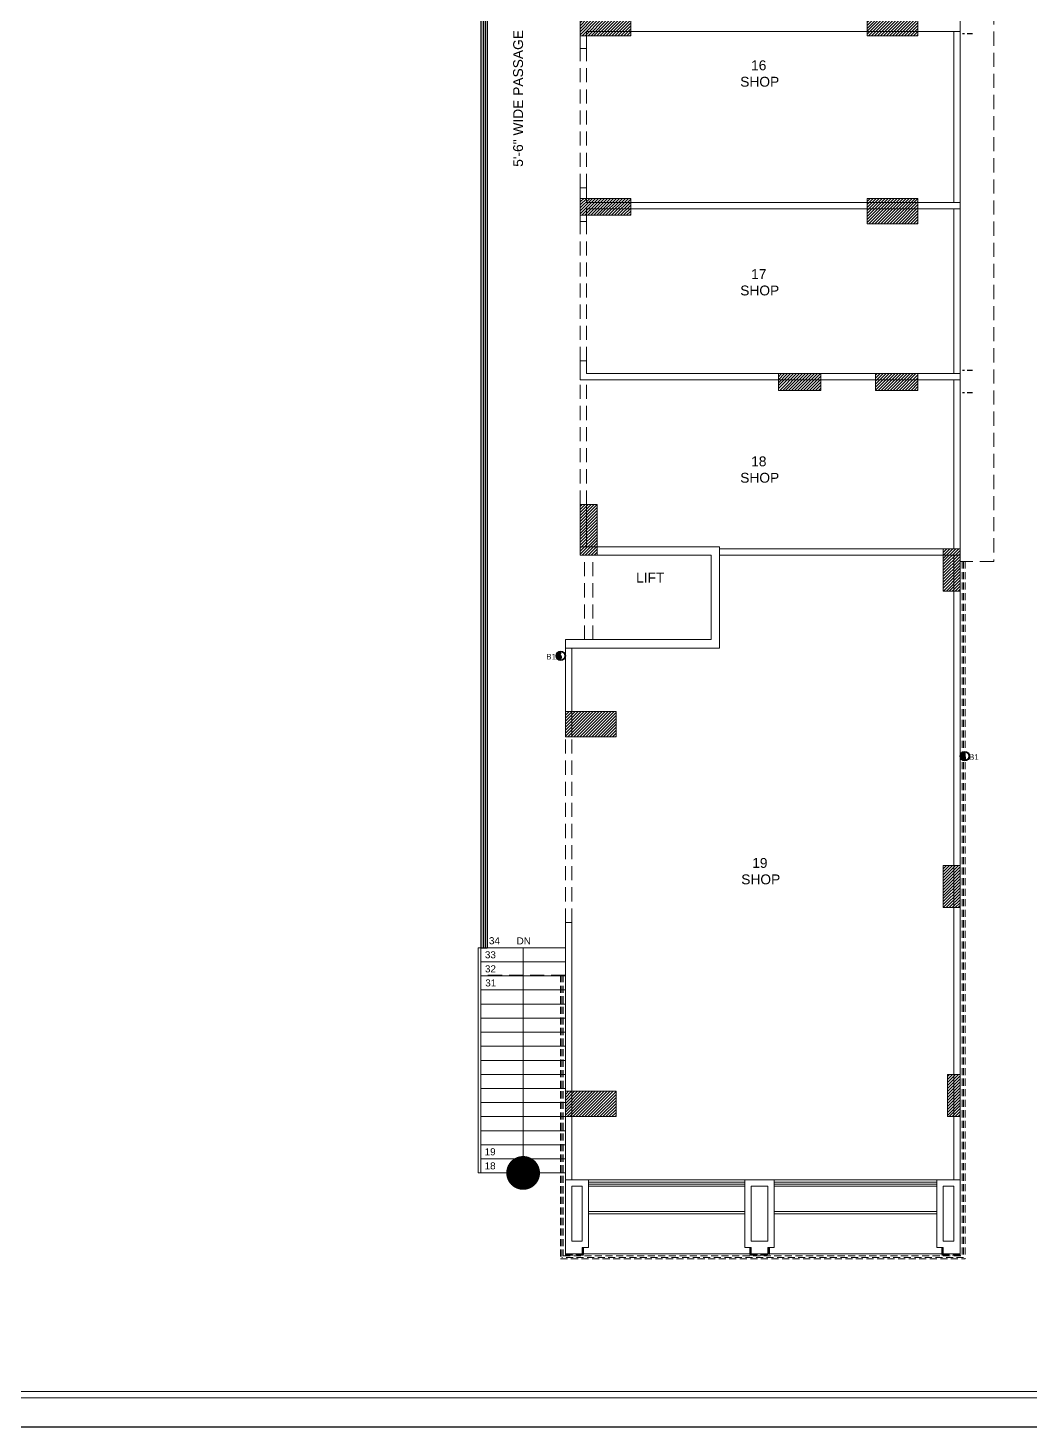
# Model space of a CAD drawing. Header units: inches. Extents: x 1807 to 67852, y 1160 to 20242.
# Drawn here: x 9171 to 9884, y 8038 to 9032 of the extents above; entities that cross this region are included whole.
import ezdxf

# ---------------------------------------------------------------- set-up
doc = ezdxf.new("R2010")
doc.units = ezdxf.units.IN
doc.header["$MEASUREMENT"] = 0
doc.linetypes.add('DASHED', pattern=[0.75, 0.5, -0.25])
doc.linetypes.add('DASHED2', pattern=[0.375, 0.25, -0.125])
doc.layers.get('0').update_dxf_attribs({"lineweight": 20})
for name, color, linetype, lineweight in [('02WINDOW & DOTTED', 8, 'Continuous', 20), ('4 upvc pip', 5, 'Continuous', 30), ('4 upvc pip hatch', 6, 'Continuous', 5), ('4. UPCV', 6, 'Continuous', 30), ('A-HATCH', 252, 'Continuous', 13), ('column_01', 7, 'Continuous', 18), ('dotted line 4', 32, 'DASHED2', 30), ('HATCH', 8, 'Continuous', 0), ('Nstair', 8, 'Continuous', 20), ('PROJ.', 8, 'DASHED', 20), ('RAILING', 8, 'Continuous', 25), ('SHOP TEXT', 7, 'Continuous', 15), ('wall', 7, 'Continuous', 20)]:
    doc.layers.add(name, color=color, linetype=linetype, lineweight=lineweight)
doc.styles.add('Krupalu 1', font='arial.ttf')
doc.styles.add('SCALE_72', font='sylfaen.ttf', dxfattribs={"height": 9})
doc.dimstyles.new('scale_72', dxfattribs={"dimtxt": 9, "dimasz": 4, "dimexe": 3, "dimexo": 3, "dimgap": 0.09, "dimtad": 0, "dimzin": 0, "dimdsep": 46, "dimlunit": 4, "dimtxsty": 'SCALE_72', "dimblk": 'ARCHTICK', "dimcen": 0, "dimdle": 3, "dimclrd": 256, "dimclre": 256, "dimclrt": 7, "dimadec": 0, "dimazin": 0, "dimtfac": 1, "dimtofl": 0, "dimtmove": 1, "dimatfit": 0, "dimldrblk": 'DOT', "dimfxl": 1, "dimtolj": 1, "dimtzin": 0, "dimlwd": -1, "dimlwe": -1, "dimarcsym": 0})
pattern_1 = [(45, (0, -2407.892), (-1.0606601718, 1.0606601718), [])]

# ---------------------------------------------------------------- blocks, each defined once
blk = doc.blocks.new('_ArchTick')
at = {"color": 0, "linetype": 'ByBlock', "const_width": 0.15}
blk.add_lwpolyline([(-0.5, -0.5), (0.5, 0.5)], dxfattribs=at)
blk = doc.blocks.new('rtytrut')
at = {"layer": 'HATCH'}
h = blk.add_hatch(dxfattribs=at)
h.set_pattern_fill('ANSI31', color=256, scale=12, style=0)
h.set_pattern_definition(pattern_1)
h.paths.add_polyline_path([(136021.18, -630534.39), (135985.18, -630534.39), (135985.18, -630552.39), (136021.18, -630552.39)])
h = blk.add_hatch(dxfattribs=at)
h.set_pattern_fill('ANSI31', color=256, scale=12, style=0)
h.set_pattern_definition(pattern_1)
h.paths.add_polyline_path([(135781.18, -630540.39), (135817.18, -630540.39), (135817.18, -630552.39), (135781.18, -630552.39)])
h = blk.add_hatch(dxfattribs=at)
h.set_pattern_fill('ANSI31', color=256, scale=12, style=0)
h.set_pattern_definition(pattern_1)
h.paths.add_polyline_path([(135781.18, -630679.89), (135817.18, -630679.89), (135817.18, -630667.89), (135781.18, -630667.89)])
h = blk.add_hatch(dxfattribs=at)
h.set_pattern_fill('ANSI31', color=256, scale=12, style=0)
h.set_pattern_definition(pattern_1)
h.paths.add_polyline_path([(136021.18, -630685.89), (135985.18, -630685.89), (135985.18, -630667.89), (136021.18, -630667.89)])
h = blk.add_hatch(dxfattribs=at)
h.set_pattern_fill('ANSI31', color=256, scale=12, style=0)
h.set_pattern_definition(pattern_1)
h.paths.add_polyline_path([(135922.18, -630804.39), (135952.18, -630804.39), (135952.18, -630792.39), (135922.18, -630792.39)])
h = blk.add_hatch(dxfattribs=at)
h.set_pattern_fill('ANSI31', color=256, scale=12, style=0)
h.set_pattern_definition(pattern_1)
h.paths.add_polyline_path([(136021.18, -630804.39), (135991.18, -630804.39), (135991.18, -630792.39), (136021.18, -630792.39)])
h = blk.add_hatch(dxfattribs=at)
h.set_pattern_fill('ANSI31', color=256, scale=12, style=0)
h.set_pattern_definition(pattern_1)
h.paths.add_polyline_path([(135793.18, -630921.39), (135793.18, -630885.39), (135781.18, -630885.39), (135781.18, -630921.39)])
h = blk.add_hatch(dxfattribs=at)
h.set_pattern_fill('ANSI31', color=256, scale=12, style=0)
h.set_pattern_definition(pattern_1)
h.paths.add_polyline_path([(136039.18, -630916.89), (136039.18, -630946.89), (136051.18, -630946.89), (136051.18, -630916.89)])
h = blk.add_hatch(dxfattribs=at)
h.set_pattern_fill('ANSI31', color=256, scale=12, style=0)
h.set_pattern_definition(pattern_1)
h.paths.add_polyline_path([(135770.68, -631032.39), (135806.68, -631032.39), (135806.68, -631050.39), (135770.68, -631050.39)])
h = blk.add_hatch(dxfattribs=at)
h.set_pattern_fill('ANSI31', color=256, scale=12, style=0)
h.set_pattern_definition(pattern_1)
h.paths.add_polyline_path([(136039.18, -631141.89), (136039.18, -631171.89), (136051.18, -631171.89), (136051.18, -631141.89)])
h = blk.add_hatch(dxfattribs=at)
h.set_pattern_fill('ANSI31', color=256, scale=12, style=0)
h.set_pattern_definition(pattern_1)
h.paths.add_polyline_path([(136051.18, -631320.39), (136051.18, -631290.39), (136042.18, -631290.39), (136042.18, -631320.39)])
h = blk.add_hatch(dxfattribs=at)
h.set_pattern_fill('ANSI31', color=256, scale=12, style=0)
h.set_pattern_definition(pattern_1)
h.paths.add_polyline_path([(135770.68, -631302.39), (135806.68, -631302.39), (135806.68, -631320.39), (135770.68, -631320.39)])
at = {"layer": 'column_01'}
for points in [[(136021.18, -630534.39), (135985.18, -630534.39), (135985.18, -630552.39), (136021.18, -630552.39)], [(135781.18, -630540.39), (135817.18, -630540.39), (135817.18, -630552.39), (135781.18, -630552.39)], [(135781.18, -630679.89), (135817.18, -630679.89), (135817.18, -630667.89), (135781.18, -630667.89)], [(136021.18, -630685.89), (135985.18, -630685.89), (135985.18, -630667.89), (136021.18, -630667.89)], [(135922.18, -630804.39), (135952.18, -630804.39), (135952.18, -630792.39), (135922.18, -630792.39)], [(136021.18, -630804.39), (135991.18, -630804.39), (135991.18, -630792.39), (136021.18, -630792.39)], [(135793.18, -630921.39), (135793.18, -630885.39), (135781.18, -630885.39), (135781.18, -630921.39)], [(136039.18, -630916.89), (136039.18, -630946.89), (136051.18, -630946.89), (136051.18, -630916.89)], [(135770.68, -631032.39), (135806.68, -631032.39), (135806.68, -631050.39), (135770.68, -631050.39)], [(136039.18, -631141.89), (136039.18, -631171.89), (136051.18, -631171.89), (136051.18, -631141.89)], [(136051.18, -631320.39), (136051.18, -631290.39), (136042.18, -631290.39), (136042.18, -631320.39)], [(135770.68, -631302.39), (135806.68, -631302.39), (135806.68, -631320.39), (135770.68, -631320.39)]]:
    blk.add_lwpolyline(points, close=True, dxfattribs=at)

msp = doc.modelspace()

# ---------------------------------------------------------------- hatches: boundary and pattern name
at = {"layer": '4 upvc pip hatch', "ltscale": 10}
h = msp.add_hatch(dxfattribs=at)
h.set_pattern_fill('ANSI31', color=256, scale=3, angle=180, style=0)
h.set_pattern_definition([(225, (73234.6156, 149311.60004), (0.2651650429, -0.2651650429), [])])
edge = h.paths.add_edge_path()
edge.add_spline(control_points=[(9550.23, 8588.63), (9549.82, 8588.07), (9548.79, 8586.68), (9551.06, 8584.62), (9550.07, 8583.23), (9549.67, 8582.66)], knot_values=[0, 0, 0, 0, 1.259254, 3.09623, 4.348223, 4.348223, 4.348223, 4.348223], degree=3, periodic=0)
edge.add_arc((9550.02, 8585.64), 3, 83.26204, 180)
edge.add_arc((9550.02, 8585.64), 3, 180, 265.93661)
h = msp.add_hatch(dxfattribs=at)
h.set_pattern_fill('ANSI31', color=256, scale=3, angle=180, style=0)
h.set_pattern_definition([(225, (73521.71674, 149240.29438), (0.2651650429, -0.2651650429), [])])
edge = h.paths.add_edge_path()
edge.add_spline(control_points=[(9837.33, 8517.32), (9836.92, 8516.76), (9835.89, 8515.37), (9838.16, 8513.32), (9837.17, 8511.92), (9836.77, 8511.35)], knot_values=[0, 0, 0, 0, 1.259254, 3.09623, 4.348223, 4.348223, 4.348223, 4.348223], degree=3, periodic=0)
edge.add_arc((9837.12, 8514.33), 3, 83.26204, 180)
edge.add_arc((9837.12, 8514.33), 3, 180, 265.93661)

# ---------------------------------------------------------------- linework, layer by layer
at = {"layer": '02WINDOW & DOTTED', "linetype": 'DASHED', "ltscale": 20}
for p, q in [((9563.82, 8918.17), (9563.82, 9017.17)), ((9563.82, 8918.17), (9563.82, 9017.17)), ((9563.82, 8918.17), (9563.82, 9017.17)), ((9563.82, 8918.17), (9563.82, 9017.17)), ((9568.32, 8918.17), (9568.32, 9017.17)), ((9568.32, 8918.17), (9568.32, 9017.17)), ((9568.32, 8918.17), (9568.32, 9017.17)), ((9568.32, 8918.17), (9568.32, 9017.17)), ((9563.82, 8795.17), (9563.82, 8894.17)), ((9563.82, 8795.17), (9563.82, 8894.17)), ((9563.82, 8795.17), (9563.82, 8894.17)), ((9563.82, 8795.17), (9563.82, 8894.17)), ((9568.32, 8795.17), (9568.32, 8894.17)), ((9568.32, 8795.17), (9568.32, 8894.17)), ((9568.32, 8795.17), (9568.32, 8894.17)), ((9568.32, 8795.17), (9568.32, 8894.17)), ((9563.82, 8693.17), (9563.82, 8781.67)), ((9563.82, 8693.17), (9563.82, 8781.67)), ((9563.82, 8693.17), (9563.82, 8781.67)), ((9563.82, 8693.17), (9563.82, 8781.67)), ((9568.32, 8693.17), (9568.32, 8781.67)), ((9568.32, 8693.17), (9568.32, 8781.67)), ((9568.32, 8693.17), (9568.32, 8781.67)), ((9568.32, 8693.17), (9568.32, 8781.67)), ((9566.82, 8597.17), (9566.82, 8657.17)), ((9566.82, 8597.17), (9566.82, 8657.17)), ((9566.82, 8597.17), (9566.82, 8657.17)), ((9566.82, 8597.17), (9566.82, 8657.17)), ((9572.82, 8597.17), (9572.82, 8657.17)), ((9572.82, 8597.17), (9572.82, 8657.17)), ((9572.82, 8597.17), (9572.82, 8657.17)), ((9572.82, 8597.17), (9572.82, 8657.17)), ((9553.32, 8396.17), (9553.32, 8528.17)), ((9553.32, 8396.17), (9553.32, 8528.17)), ((9553.32, 8396.17), (9553.32, 8528.17)), ((9553.32, 8396.17), (9553.32, 8528.17)), ((9557.82, 8396.17), (9557.82, 8528.17)), ((9557.82, 8396.17), (9557.82, 8528.17)), ((9557.82, 8396.17), (9557.82, 8528.17)), ((9557.82, 8396.17), (9557.82, 8528.17))]:
    msp.add_line(p, q, dxfattribs=at)
at = {"layer": '02WINDOW & DOTTED', "linetype": 'DASHED', "ltscale": 10}
for p, q in [((9833.82, 8652.67), (9837.32, 8652.67)), ((9833.82, 8652.67), (9837.32, 8652.67)), ((9833.82, 8652.67), (9837.32, 8652.67)), ((9833.82, 8652.67), (9837.32, 8652.67)), ((9835.32, 8652.67), (9835.32, 8159.17)), ((9835.32, 8652.67), (9835.32, 8159.17)), ((9835.32, 8652.67), (9835.32, 8159.17)), ((9835.32, 8652.67), (9835.32, 8159.17)), ((9836.32, 8652.67), (9836.32, 8158.17)), ((9836.32, 8652.67), (9836.32, 8158.17)), ((9836.32, 8652.67), (9836.32, 8158.17)), ((9836.32, 8652.67), (9836.32, 8158.17)), ((9837.32, 8652.67), (9837.32, 8157.17)), ((9837.32, 8652.67), (9837.32, 8157.17)), ((9837.32, 8652.67), (9837.32, 8157.17)), ((9837.32, 8652.67), (9837.32, 8157.17)), ((9549.82, 8358.67), (9549.82, 8157.17)), ((9549.82, 8358.67), (9553.32, 8358.67)), ((9549.82, 8358.67), (9553.32, 8358.67)), ((9549.82, 8358.67), (9549.82, 8157.17)), ((9549.82, 8358.67), (9549.82, 8157.17)), ((9549.82, 8358.67), (9553.32, 8358.67)), ((9549.82, 8358.67), (9549.82, 8157.17)), ((9549.82, 8358.67), (9553.32, 8358.67)), ((9550.82, 8358.67), (9550.82, 8158.17)), ((9550.82, 8358.67), (9550.82, 8158.17)), ((9550.82, 8358.67), (9550.82, 8158.17)), ((9550.82, 8358.67), (9550.82, 8158.17)), ((9551.82, 8358.67), (9551.82, 8159.17)), ((9551.82, 8358.67), (9551.82, 8159.17)), ((9551.82, 8358.67), (9551.82, 8159.17)), ((9551.82, 8358.67), (9551.82, 8159.17)), ((9565.82, 8165.17), (9565.82, 8160.17)), ((9565.82, 8165.17), (9565.82, 8160.17)), ((9565.82, 8165.17), (9565.82, 8160.17)), ((9565.82, 8165.17), (9565.82, 8160.17)), ((9566.32, 8165.17), (9566.32, 8159.67)), ((9566.32, 8165.17), (9566.32, 8159.67)), ((9566.32, 8165.17), (9566.32, 8159.67)), ((9566.32, 8165.17), (9566.32, 8159.67)), ((9684.32, 8165.17), (9684.32, 8159.67)), ((9684.32, 8165.17), (9684.32, 8159.67)), ((9684.32, 8165.17), (9684.32, 8159.67)), ((9684.32, 8165.17), (9684.32, 8159.67)), ((9684.82, 8165.17), (9684.82, 8160.17)), ((9684.82, 8165.17), (9684.82, 8160.17)), ((9684.82, 8165.17), (9684.82, 8160.17)), ((9684.82, 8165.17), (9684.82, 8160.17)), ((9697.82, 8165.17), (9697.82, 8160.17)), ((9697.82, 8165.17), (9697.82, 8160.17)), ((9697.82, 8165.17), (9697.82, 8160.17)), ((9697.82, 8165.17), (9697.82, 8160.17)), ((9698.32, 8165.17), (9698.32, 8159.67)), ((9698.32, 8165.17), (9698.32, 8159.67)), ((9698.32, 8165.17), (9698.32, 8159.67)), ((9698.32, 8165.17), (9698.32, 8159.67)), ((9820.82, 8165.17), (9820.82, 8159.67)), ((9820.82, 8165.17), (9820.82, 8159.67)), ((9820.82, 8165.17), (9820.82, 8159.67)), ((9820.82, 8165.17), (9820.82, 8159.67)), ((9821.32, 8165.17), (9821.32, 8160.17)), ((9821.32, 8165.17), (9821.32, 8160.17)), ((9821.32, 8165.17), (9821.32, 8160.17)), ((9821.32, 8165.17), (9821.32, 8160.17)), ((9549.82, 8157.17), (9837.32, 8157.17)), ((9549.82, 8157.17), (9837.32, 8157.17)), ((9549.82, 8157.17), (9837.32, 8157.17)), ((9549.82, 8157.17), (9837.32, 8157.17)), ((9836.32, 8158.17), (9550.82, 8158.17)), ((9836.32, 8158.17), (9550.82, 8158.17)), ((9836.32, 8158.17), (9550.82, 8158.17)), ((9836.32, 8158.17), (9550.82, 8158.17)), ((9551.82, 8159.17), (9835.32, 8159.17)), ((9551.82, 8159.17), (9835.32, 8159.17)), ((9551.82, 8159.17), (9835.32, 8159.17)), ((9551.82, 8159.17), (9835.32, 8159.17)), ((9553.32, 8160.67), (9553.32, 8159.67)), ((9553.32, 8160.67), (9553.32, 8159.67)), ((9553.32, 8160.67), (9553.32, 8159.67)), ((9553.32, 8160.67), (9553.32, 8159.67)), ((9565.82, 8160.17), (9553.32, 8160.17)), ((9565.82, 8160.17), (9553.32, 8160.17)), ((9565.82, 8160.17), (9553.32, 8160.17)), ((9565.82, 8160.17), (9553.32, 8160.17)), ((9566.32, 8159.67), (9553.32, 8159.67)), ((9566.32, 8159.67), (9553.32, 8159.67)), ((9566.32, 8159.67), (9553.32, 8159.67)), ((9566.32, 8159.67), (9553.32, 8159.67)), ((9684.32, 8159.67), (9698.32, 8159.67)), ((9684.32, 8159.67), (9698.32, 8159.67)), ((9684.32, 8159.67), (9698.32, 8159.67)), ((9684.32, 8159.67), (9698.32, 8159.67)), ((9684.82, 8160.17), (9697.82, 8160.17)), ((9684.82, 8160.17), (9697.82, 8160.17)), ((9684.82, 8160.17), (9697.82, 8160.17)), ((9684.82, 8160.17), (9697.82, 8160.17)), ((9820.82, 8159.67), (9833.82, 8159.67)), ((9820.82, 8159.67), (9833.82, 8159.67)), ((9820.82, 8159.67), (9833.82, 8159.67)), ((9820.82, 8159.67), (9833.82, 8159.67)), ((9821.32, 8160.17), (9833.82, 8160.17)), ((9821.32, 8160.17), (9833.82, 8160.17)), ((9821.32, 8160.17), (9833.82, 8160.17)), ((9821.32, 8160.17), (9833.82, 8160.17)), ((9833.82, 8160.67), (9833.82, 8159.67)), ((9833.82, 8160.67), (9833.82, 8159.67)), ((9833.82, 8160.67), (9833.82, 8159.67)), ((9833.82, 8160.67), (9833.82, 8159.67))]:
    msp.add_line(p, q, dxfattribs=at)
at = {"layer": '02WINDOW & DOTTED', "ltscale": 20}
for p, q in [((9569.82, 8213.17), (9680.82, 8213.17)), ((9569.82, 8213.17), (9680.82, 8213.17)), ((9569.82, 8213.17), (9680.82, 8213.17)), ((9569.82, 8213.17), (9680.82, 8213.17)), ((9701.82, 8213.17), (9817.32, 8213.17)), ((9701.82, 8213.17), (9817.32, 8213.17)), ((9701.82, 8213.17), (9817.32, 8213.17)), ((9701.82, 8213.17), (9817.32, 8213.17)), ((9569.82, 8211.67), (9680.82, 8211.67)), ((9569.82, 8211.67), (9680.82, 8211.67)), ((9569.82, 8211.67), (9680.82, 8211.67)), ((9569.82, 8211.67), (9680.82, 8211.67)), ((9569.82, 8210.17), (9680.82, 8210.17)), ((9569.82, 8210.17), (9680.82, 8210.17)), ((9569.82, 8210.17), (9680.82, 8210.17)), ((9569.82, 8210.17), (9680.82, 8210.17)), ((9569.82, 8208.67), (9680.82, 8208.67)), ((9569.82, 8208.67), (9680.82, 8208.67)), ((9569.82, 8208.67), (9680.82, 8208.67)), ((9569.82, 8208.67), (9680.82, 8208.67)), ((9701.82, 8211.67), (9817.32, 8211.67)), ((9701.82, 8211.67), (9817.32, 8211.67)), ((9701.82, 8211.67), (9817.32, 8211.67)), ((9701.82, 8211.67), (9817.32, 8211.67)), ((9701.82, 8210.17), (9817.32, 8210.17)), ((9701.82, 8210.17), (9817.32, 8210.17)), ((9701.82, 8210.17), (9817.32, 8210.17)), ((9701.82, 8210.17), (9817.32, 8210.17)), ((9701.82, 8208.67), (9817.32, 8208.67)), ((9701.82, 8208.67), (9817.32, 8208.67)), ((9701.82, 8208.67), (9817.32, 8208.67)), ((9701.82, 8208.67), (9817.32, 8208.67)), ((9569.82, 8190.67), (9680.82, 8190.67)), ((9569.82, 8190.67), (9680.82, 8190.67)), ((9569.82, 8190.67), (9680.82, 8190.67)), ((9569.82, 8190.67), (9680.82, 8190.67)), ((9569.82, 8189.17), (9680.82, 8189.17)), ((9569.82, 8189.17), (9680.82, 8189.17)), ((9569.82, 8189.17), (9680.82, 8189.17)), ((9569.82, 8189.17), (9680.82, 8189.17)), ((9701.82, 8190.67), (9817.32, 8190.67)), ((9701.82, 8190.67), (9817.32, 8190.67)), ((9701.82, 8190.67), (9817.32, 8190.67)), ((9701.82, 8190.67), (9817.32, 8190.67)), ((9701.82, 8189.17), (9817.32, 8189.17)), ((9701.82, 8189.17), (9817.32, 8189.17)), ((9701.82, 8189.17), (9817.32, 8189.17)), ((9701.82, 8189.17), (9817.32, 8189.17))]:
    msp.add_line(p, q, dxfattribs=at)
at = {"layer": '4 upvc pip'}
msp.add_lwpolyline([(8459.41, 9922.33), (11124.93, 9922.33), (11124.93, 8037.61), (8459.41, 8037.61)], close=True, dxfattribs=at)
at = {"layer": '4. UPCV', "ltscale": 10}
for centre, radius in [((9550.02, 8585.64), 3.3), ((9550.02, 8585.64), 3), ((9837.12, 8514.33), 3.3), ((9837.12, 8514.33), 3)]:
    msp.add_circle(centre, radius, dxfattribs=at)
for points in [[(9550.23, 8588.63), (9549.82, 8588.07), (9548.79, 8586.68), (9551.06, 8584.62), (9550.07, 8583.23), (9549.67, 8582.66)], [(9837.33, 8517.32), (9836.92, 8516.76), (9835.89, 8515.37), (9838.16, 8513.32), (9837.17, 8511.92), (9836.77, 8511.35)]]:
    msp.add_open_spline(points, degree=3, knots=[0, 0, 0, 0, 1.888881, 4.644345, 6.522333, 6.522333, 6.522333, 6.522333], dxfattribs=at)
at = {"layer": 'A-HATCH'}
for points in [[(11052.61, 9901.68), (8527.25, 9901.68, 0.414214), (8480.05, 9854.49), (8480.05, 8109.94, 0.414214), (8531.73, 8058.26), (11049.24, 8058.26, 0.414214), (11104.29, 8113.3), (11104.29, 9850, 0.414214)], [(11052.61, 9897.1), (8527.25, 9897.1, 0.414214), (8484.64, 9854.49), (8484.64, 8109.94, 0.414214), (8531.73, 8062.84), (11049.24, 8062.84, 0.414214), (11099.7, 8113.3), (11099.7, 9850, 0.414214)]]:
    msp.add_lwpolyline(points, format="xyb", close=True, dxfattribs=at)
at = {"layer": 'dotted line 4', "ltscale": 15}
for p, q in [((9842.68, 9027.52), (9835.47, 9027.52)), ((9842.68, 8788.48), (9835.47, 8788.48)), ((9842.68, 8772.52), (9835.47, 8772.52))]:
    msp.add_line(p, q, dxfattribs=at)
at = {"layer": 'Nstair', "linetype": 'ByBlock', "ltscale": 10}
for p, q in [((9553.32, 8378.17), (9493.32, 8378.17)), ((9553.32, 8378.17), (9493.32, 8378.17)), ((9553.32, 8378.17), (9493.32, 8378.17)), ((9553.32, 8378.17), (9493.32, 8378.17)), ((9553.32, 8368.17), (9493.32, 8368.17)), ((9553.32, 8368.17), (9493.32, 8368.17)), ((9553.32, 8368.17), (9493.32, 8368.17)), ((9553.32, 8368.17), (9493.32, 8368.17)), ((9553.32, 8358.17), (9493.32, 8358.17)), ((9553.32, 8358.17), (9493.32, 8358.17)), ((9553.32, 8358.17), (9493.32, 8358.17)), ((9553.32, 8358.17), (9493.32, 8358.17)), ((9553.32, 8348.17), (9493.32, 8348.17)), ((9553.32, 8348.17), (9493.32, 8348.17)), ((9553.32, 8348.17), (9493.32, 8348.17)), ((9553.32, 8348.17), (9493.32, 8348.17)), ((9553.32, 8338.17), (9493.32, 8338.17)), ((9553.32, 8338.17), (9493.32, 8338.17)), ((9553.32, 8338.17), (9493.32, 8338.17)), ((9553.32, 8338.17), (9493.32, 8338.17)), ((9553.32, 8328.17), (9493.32, 8328.17)), ((9553.32, 8328.17), (9493.32, 8328.17)), ((9553.32, 8328.17), (9493.32, 8328.17)), ((9553.32, 8328.17), (9493.32, 8328.17)), ((9553.32, 8318.17), (9493.32, 8318.17)), ((9553.32, 8318.17), (9493.32, 8318.17)), ((9553.32, 8318.17), (9493.32, 8318.17)), ((9553.32, 8318.17), (9493.32, 8318.17)), ((9553.32, 8308.17), (9493.32, 8308.17)), ((9553.32, 8308.17), (9493.32, 8308.17)), ((9553.32, 8308.17), (9493.32, 8308.17)), ((9553.32, 8308.17), (9493.32, 8308.17)), ((9553.32, 8298.17), (9493.32, 8298.17)), ((9553.32, 8298.17), (9493.32, 8298.17)), ((9553.32, 8298.17), (9493.32, 8298.17)), ((9553.32, 8298.17), (9493.32, 8298.17)), ((9553.32, 8288.17), (9493.32, 8288.17)), ((9553.32, 8288.17), (9493.32, 8288.17)), ((9553.32, 8288.17), (9493.32, 8288.17)), ((9553.32, 8288.17), (9493.32, 8288.17)), ((9553.32, 8278.17), (9493.32, 8278.17)), ((9553.32, 8278.17), (9493.32, 8278.17)), ((9553.32, 8278.17), (9493.32, 8278.17)), ((9553.32, 8278.17), (9493.32, 8278.17)), ((9553.32, 8268.17), (9493.32, 8268.17)), ((9553.32, 8268.17), (9493.32, 8268.17)), ((9553.32, 8268.17), (9493.32, 8268.17)), ((9553.32, 8268.17), (9493.32, 8268.17)), ((9553.32, 8258.17), (9493.32, 8258.17)), ((9553.32, 8258.17), (9493.32, 8258.17)), ((9553.32, 8258.17), (9493.32, 8258.17)), ((9553.32, 8258.17), (9493.32, 8258.17)), ((9553.32, 8248.17), (9493.32, 8248.17)), ((9553.32, 8248.17), (9493.32, 8248.17)), ((9553.32, 8248.17), (9493.32, 8248.17)), ((9553.32, 8248.17), (9493.32, 8248.17)), ((9553.32, 8238.17), (9493.32, 8238.17)), ((9553.32, 8238.17), (9493.32, 8238.17)), ((9553.32, 8238.17), (9493.32, 8238.17)), ((9553.32, 8238.17), (9493.32, 8238.17)), ((9553.32, 8228.17), (9493.32, 8228.17)), ((9553.32, 8228.17), (9493.32, 8228.17)), ((9553.32, 8228.17), (9493.32, 8228.17)), ((9553.32, 8228.17), (9493.32, 8228.17)), ((9553.32, 8218.17), (9493.32, 8218.17)), ((9553.32, 8218.17), (9493.32, 8218.17)), ((9553.32, 8218.17), (9493.32, 8218.17)), ((9553.32, 8218.17), (9493.32, 8218.17))]:
    msp.add_line(p, q, dxfattribs=at)
at = {"layer": 'PROJ.', "ltscale": 20}
msp.add_lwpolyline([(9857.82, 9404.17), (9857.82, 8652.67), (9833.82, 8652.67), (9833.82, 8160.67), (9553.32, 8160.67), (9553.32, 8358.67), (9493.32, 8358.67), (9493.32, 9368.17, 0.414214)], format="xyb", dxfattribs=at)
msp.add_lwpolyline([(9857.82, 9404.17), (9857.82, 8652.67), (9833.82, 8652.67), (9833.82, 8160.67), (9553.32, 8160.67), (9553.32, 8358.67), (9493.32, 8358.67), (9493.32, 9368.17, 0.414214)], format="xyb", dxfattribs=at)
msp.add_lwpolyline([(9857.82, 9404.17), (9857.82, 8652.67), (9833.82, 8652.67), (9833.82, 8160.67), (9553.32, 8160.67), (9553.32, 8358.67), (9493.32, 8358.67), (9493.32, 9368.17, 0.414214)], format="xyb", dxfattribs=at)
msp.add_lwpolyline([(9857.82, 9404.17), (9857.82, 8652.67), (9833.82, 8652.67), (9833.82, 8160.67), (9553.32, 8160.67), (9553.32, 8358.67), (9493.32, 8358.67), (9493.32, 9368.17, 0.414214)], format="xyb", dxfattribs=at)
at = {"layer": 'RAILING'}
for p, q in [((9493.32, 9368.17), (9493.32, 8378.17)), ((9493.32, 9368.17), (9493.32, 8378.17)), ((9493.32, 9368.17), (9493.32, 8378.17)), ((9493.32, 9368.17), (9493.32, 8378.17)), ((9494.82, 9368.17), (9494.82, 8378.17)), ((9494.82, 9368.17), (9494.82, 8378.17)), ((9494.82, 9368.17), (9494.82, 8378.17)), ((9494.82, 9368.17), (9494.82, 8378.17)), ((9496.32, 9372.67), (9496.32, 8378.17)), ((9496.32, 9372.67), (9496.32, 8378.17)), ((9496.32, 9372.67), (9496.32, 8378.17)), ((9496.32, 9372.67), (9496.32, 8378.17)), ((9497.82, 9372.67), (9497.82, 8378.17)), ((9497.82, 9372.67), (9497.82, 8378.17)), ((9497.82, 9372.67), (9497.82, 8378.17)), ((9497.82, 9372.67), (9497.82, 8378.17)), ((9493.32, 8378.17), (9497.82, 8378.17)), ((9493.32, 8378.17), (9497.82, 8378.17)), ((9493.32, 8378.17), (9497.82, 8378.17)), ((9493.32, 8378.17), (9497.82, 8378.17))]:
    msp.add_line(p, q, dxfattribs=at)
at = {"layer": 'wall'}
for p, q in [((9833.82, 9404.17), (9833.82, 8160.67)), ((9833.82, 9404.17), (9833.82, 8160.67)), ((9833.82, 9404.17), (9833.82, 8160.67)), ((9563.82, 9042.67), (9563.82, 9017.17)), ((9563.82, 9042.67), (9563.82, 9017.17)), ((9563.82, 9042.67), (9563.82, 9017.17)), ((9563.82, 9042.67), (9563.82, 9017.17)), ((9568.32, 9029.17), (9833.82, 9029.17)), ((9568.32, 9029.17), (9568.32, 9017.17)), ((9568.32, 9029.17), (9833.82, 9029.17)), ((9568.32, 9029.17), (9568.32, 9017.17)), ((9568.32, 9029.17), (9833.82, 9029.17)), ((9568.32, 9029.17), (9833.82, 9029.17)), ((9568.32, 9029.17), (9568.32, 9017.17)), ((9568.32, 9029.17), (9568.32, 9017.17)), ((9829.32, 9029.17), (9829.32, 8907.67)), ((9829.32, 9029.17), (9829.32, 8907.67)), ((9829.32, 9029.17), (9829.32, 8907.67)), ((9829.32, 9029.17), (9829.32, 8907.67)), ((9563.82, 9017.17), (9568.32, 9017.17)), ((9563.82, 9017.17), (9568.32, 9017.17)), ((9563.82, 9017.17), (9568.32, 9017.17)), ((9563.82, 9017.17), (9568.32, 9017.17)), ((9563.82, 8918.17), (9568.32, 8918.17)), ((9563.82, 8918.17), (9563.82, 8894.17)), ((9563.82, 8918.17), (9568.32, 8918.17)), ((9563.82, 8918.17), (9563.82, 8894.17)), ((9563.82, 8918.17), (9568.32, 8918.17)), ((9563.82, 8918.17), (9563.82, 8894.17)), ((9563.82, 8918.17), (9568.32, 8918.17)), ((9563.82, 8918.17), (9563.82, 8894.17)), ((9568.32, 8918.17), (9568.32, 8907.67)), ((9568.32, 8918.17), (9568.32, 8907.67)), ((9568.32, 8918.17), (9568.32, 8907.67)), ((9568.32, 8918.17), (9568.32, 8907.67)), ((9568.32, 8907.67), (9833.82, 8907.67)), ((9568.32, 8907.67), (9833.82, 8907.67)), ((9568.32, 8907.67), (9833.82, 8907.67)), ((9568.32, 8907.67), (9833.82, 8907.67)), ((9568.32, 8903.17), (9833.82, 8903.17)), ((9568.32, 8903.17), (9568.32, 8894.17)), ((9568.32, 8903.17), (9833.82, 8903.17)), ((9568.32, 8903.17), (9568.32, 8894.17)), ((9568.32, 8903.17), (9833.82, 8903.17)), ((9568.32, 8903.17), (9833.82, 8903.17)), ((9568.32, 8903.17), (9568.32, 8894.17)), ((9568.32, 8903.17), (9568.32, 8894.17)), ((9829.32, 8903.17), (9829.32, 8786.17)), ((9829.32, 8903.17), (9829.32, 8786.17)), ((9829.32, 8903.17), (9829.32, 8786.17)), ((9829.32, 8903.17), (9829.32, 8786.17)), ((9563.82, 8894.17), (9568.32, 8894.17)), ((9563.82, 8894.17), (9568.32, 8894.17)), ((9563.82, 8894.17), (9568.32, 8894.17)), ((9563.82, 8894.17), (9568.32, 8894.17)), ((9563.82, 8795.17), (9568.32, 8795.17)), ((9563.82, 8795.17), (9563.82, 8781.67)), ((9563.82, 8795.17), (9568.32, 8795.17)), ((9563.82, 8795.17), (9563.82, 8781.67)), ((9563.82, 8795.17), (9568.32, 8795.17)), ((9563.82, 8795.17), (9563.82, 8781.67)), ((9563.82, 8795.17), (9568.32, 8795.17)), ((9563.82, 8795.17), (9563.82, 8781.67)), ((9568.32, 8795.17), (9568.32, 8786.17)), ((9568.32, 8795.17), (9568.32, 8786.17)), ((9568.32, 8795.17), (9568.32, 8786.17)), ((9568.32, 8795.17), (9568.32, 8786.17)), ((9563.82, 8781.67), (9833.82, 8781.67)), ((9563.82, 8781.67), (9833.82, 8781.67)), ((9563.82, 8781.67), (9833.82, 8781.67)), ((9563.82, 8781.67), (9833.82, 8781.67)), ((9568.32, 8786.17), (9833.82, 8786.17)), ((9568.32, 8786.17), (9833.82, 8786.17)), ((9568.32, 8786.17), (9833.82, 8786.17)), ((9568.32, 8786.17), (9833.82, 8786.17)), ((9829.32, 8781.67), (9829.32, 8661.67)), ((9829.32, 8781.67), (9829.32, 8661.67)), ((9829.32, 8781.67), (9829.32, 8661.67)), ((9829.32, 8781.67), (9829.32, 8661.67)), ((9563.82, 8693.17), (9563.82, 8657.17)), ((9563.82, 8693.17), (9568.32, 8693.17)), ((9563.82, 8693.17), (9563.82, 8657.17)), ((9563.82, 8693.17), (9568.32, 8693.17)), ((9563.82, 8693.17), (9563.82, 8657.17)), ((9563.82, 8693.17), (9568.32, 8693.17)), ((9563.82, 8693.17), (9563.82, 8657.17)), ((9563.82, 8693.17), (9568.32, 8693.17)), ((9568.32, 8693.17), (9568.32, 8663.17)), ((9568.32, 8693.17), (9568.32, 8663.17)), ((9568.32, 8693.17), (9568.32, 8663.17)), ((9568.32, 8693.17), (9568.32, 8663.17)), ((9563.82, 8663.17), (9662.82, 8663.17)), ((9563.82, 8663.17), (9662.82, 8663.17)), ((9563.82, 8663.17), (9662.82, 8663.17)), ((9563.82, 8663.17), (9662.82, 8663.17)), ((9563.82, 8661.67), (9563.82, 8661.67)), ((9563.82, 8661.67), (9563.82, 8661.67)), ((9563.82, 8661.67), (9563.82, 8661.67)), ((9563.82, 8661.67), (9563.82, 8661.67)), ((9662.82, 8663.17), (9662.82, 8591.17)), ((9662.82, 8663.17), (9662.82, 8591.17)), ((9662.82, 8663.17), (9662.82, 8591.17)), ((9662.82, 8663.17), (9662.82, 8591.17)), ((9662.82, 8661.67), (9833.82, 8661.67)), ((9662.82, 8661.67), (9833.82, 8661.67)), ((9662.82, 8661.67), (9833.82, 8661.67)), ((9662.82, 8661.67), (9833.82, 8661.67)), ((9563.82, 8657.17), (9656.82, 8657.17)), ((9563.82, 8657.17), (9656.82, 8657.17)), ((9563.82, 8657.17), (9656.82, 8657.17)), ((9563.82, 8657.17), (9656.82, 8657.17)), ((9656.82, 8657.17), (9656.82, 8597.17)), ((9656.82, 8657.17), (9656.82, 8597.17)), ((9656.82, 8657.17), (9656.82, 8597.17)), ((9656.82, 8657.17), (9656.82, 8597.17)), ((9662.82, 8657.17), (9833.82, 8657.17)), ((9662.82, 8657.17), (9833.82, 8657.17)), ((9662.82, 8657.17), (9833.82, 8657.17)), ((9662.82, 8657.17), (9833.82, 8657.17)), ((9829.32, 8657.18), (9829.32, 8213.17)), ((9829.32, 8657.18), (9829.32, 8213.17)), ((9829.32, 8657.18), (9829.32, 8213.17)), ((9829.32, 8657.18), (9829.32, 8213.17)), ((9553.32, 8597.17), (9553.32, 8528.17)), ((9553.32, 8597.17), (9656.82, 8597.17)), ((9553.32, 8597.17), (9656.82, 8597.17)), ((9553.32, 8597.17), (9553.32, 8528.17)), ((9553.32, 8597.17), (9656.82, 8597.17)), ((9553.32, 8597.17), (9553.32, 8528.17)), ((9553.32, 8597.17), (9656.82, 8597.17)), ((9553.32, 8597.17), (9553.32, 8528.17)), ((9553.32, 8591.17), (9662.82, 8591.17)), ((9553.32, 8591.17), (9662.82, 8591.17)), ((9553.32, 8591.17), (9662.82, 8591.17)), ((9553.32, 8591.17), (9662.82, 8591.17)), ((9557.82, 8591.17), (9557.82, 8528.17)), ((9557.82, 8591.17), (9557.82, 8528.17)), ((9557.82, 8591.17), (9557.82, 8528.17)), ((9557.82, 8591.17), (9557.82, 8528.17)), ((9553.32, 8528.17), (9557.82, 8528.17)), ((9553.32, 8528.17), (9557.82, 8528.17)), ((9553.32, 8528.17), (9557.82, 8528.17)), ((9553.32, 8528.17), (9557.82, 8528.17)), ((9553.32, 8396.17), (9553.32, 8160.67)), ((9553.32, 8396.17), (9557.85, 8396.17)), ((9553.32, 8396.17), (9557.85, 8396.17)), ((9553.32, 8396.17), (9553.32, 8160.67)), ((9553.32, 8396.17), (9553.32, 8160.67)), ((9553.32, 8396.17), (9557.85, 8396.17)), ((9553.32, 8396.17), (9553.32, 8160.67)), ((9553.32, 8396.17), (9557.85, 8396.17)), ((9557.82, 8396.17), (9557.82, 8213.17)), ((9557.82, 8396.17), (9557.82, 8213.17)), ((9557.82, 8396.17), (9557.82, 8213.17)), ((9557.82, 8396.17), (9557.82, 8213.17)), ((9491.32, 8218.17), (9491.32, 8378.17)), ((9493.32, 8378.17), (9491.32, 8378.17)), ((9493.32, 8378.17), (9491.32, 8378.17)), ((9491.32, 8218.17), (9491.32, 8378.17)), ((9491.32, 8218.17), (9491.32, 8378.17)), ((9493.32, 8378.17), (9491.32, 8378.17)), ((9491.32, 8218.17), (9491.32, 8378.17)), ((9493.32, 8378.17), (9491.32, 8378.17)), ((9493.32, 8378.17), (9493.32, 8218.17)), ((9493.32, 8378.17), (9493.32, 8218.17)), ((9493.32, 8378.17), (9493.32, 8218.17)), ((9493.32, 8378.17), (9493.32, 8218.17)), ((9493.32, 8218.17), (9491.32, 8218.17)), ((9493.32, 8218.17), (9491.32, 8218.17)), ((9493.32, 8218.17), (9491.32, 8218.17)), ((9493.32, 8218.17), (9491.32, 8218.17)), ((9553.32, 8213.17), (9569.82, 8213.17)), ((9553.32, 8213.17), (9569.82, 8213.17)), ((9553.32, 8213.17), (9569.82, 8213.17)), ((9553.32, 8213.17), (9569.82, 8213.17)), ((9569.82, 8213.17), (9569.82, 8165.17)), ((9569.82, 8213.17), (9569.82, 8165.17)), ((9569.82, 8213.17), (9569.82, 8165.17)), ((9569.82, 8213.17), (9569.82, 8165.17)), ((9680.82, 8213.17), (9701.82, 8213.17)), ((9680.82, 8213.17), (9680.82, 8165.17)), ((9680.82, 8213.17), (9680.82, 8165.17)), ((9680.82, 8213.17), (9701.82, 8213.17)), ((9680.82, 8213.17), (9701.82, 8213.17)), ((9680.82, 8213.17), (9680.82, 8165.17)), ((9680.82, 8213.17), (9701.82, 8213.17)), ((9680.82, 8213.17), (9680.82, 8165.17)), ((9701.82, 8213.17), (9701.82, 8165.17)), ((9701.82, 8213.17), (9701.82, 8165.17)), ((9701.82, 8213.17), (9701.82, 8165.17)), ((9701.82, 8213.17), (9701.82, 8165.17)), ((9817.32, 8213.17), (9817.32, 8165.17)), ((9817.32, 8213.17), (9833.82, 8213.17)), ((9817.32, 8213.17), (9833.82, 8213.17)), ((9817.32, 8213.17), (9817.32, 8165.17)), ((9817.32, 8213.17), (9817.32, 8165.17)), ((9817.32, 8213.17), (9833.82, 8213.17)), ((9817.32, 8213.17), (9817.32, 8165.17)), ((9817.32, 8213.17), (9833.82, 8213.17)), ((9557.82, 8208.67), (9557.82, 8169.67)), ((9557.82, 8208.67), (9565.32, 8208.67)), ((9557.82, 8208.67), (9565.32, 8208.67)), ((9557.82, 8208.67), (9557.82, 8169.67)), ((9557.82, 8208.67), (9557.82, 8169.67)), ((9557.82, 8208.67), (9565.32, 8208.67)), ((9557.82, 8208.67), (9557.82, 8169.67)), ((9557.82, 8208.67), (9565.32, 8208.67)), ((9565.32, 8208.67), (9565.32, 8169.67)), ((9565.32, 8208.67), (9565.32, 8169.67)), ((9565.32, 8208.67), (9565.32, 8169.67)), ((9565.32, 8208.67), (9565.32, 8169.67)), ((9685.32, 8208.67), (9697.32, 8208.67)), ((9685.32, 8208.67), (9685.32, 8169.67)), ((9685.32, 8208.67), (9685.32, 8169.67)), ((9685.32, 8208.67), (9697.32, 8208.67)), ((9685.32, 8208.67), (9697.32, 8208.67)), ((9685.32, 8208.67), (9685.32, 8169.67)), ((9685.32, 8208.67), (9697.32, 8208.67)), ((9685.32, 8208.67), (9685.32, 8169.67)), ((9697.32, 8208.67), (9697.32, 8169.67)), ((9697.32, 8208.67), (9697.32, 8169.67)), ((9697.32, 8208.67), (9697.32, 8169.67)), ((9697.32, 8208.67), (9697.32, 8169.67)), ((9821.82, 8208.67), (9829.32, 8208.67)), ((9821.82, 8208.67), (9821.82, 8169.67)), ((9821.82, 8208.67), (9829.32, 8208.67)), ((9821.82, 8208.67), (9829.32, 8208.67)), ((9821.82, 8208.67), (9821.82, 8169.67)), ((9821.82, 8208.67), (9829.32, 8208.67)), ((9821.82, 8208.67), (9829.32, 8208.67)), ((9821.82, 8208.67), (9821.82, 8169.67)), ((9821.82, 8208.67), (9829.32, 8208.67)), ((9821.82, 8208.67), (9829.32, 8208.67)), ((9821.82, 8208.67), (9821.82, 8169.67)), ((9821.82, 8208.67), (9829.32, 8208.67)), ((9829.32, 8208.67), (9829.32, 8169.67)), ((9829.32, 8208.67), (9829.32, 8169.67)), ((9829.32, 8208.67), (9829.32, 8169.67)), ((9829.32, 8208.67), (9829.32, 8169.67)), ((9557.82, 8169.67), (9565.32, 8169.67)), ((9557.82, 8169.67), (9565.32, 8169.67)), ((9557.82, 8169.67), (9565.32, 8169.67)), ((9557.82, 8169.67), (9565.32, 8169.67)), ((9565.32, 8165.17), (9569.82, 8165.17)), ((9565.32, 8165.17), (9565.32, 8160.67)), ((9565.32, 8165.17), (9565.32, 8160.67)), ((9565.32, 8165.17), (9569.82, 8165.17)), ((9565.32, 8165.17), (9569.82, 8165.17)), ((9565.32, 8165.17), (9565.32, 8160.67)), ((9565.32, 8165.17), (9569.82, 8165.17)), ((9565.32, 8165.17), (9565.32, 8160.67)), ((9680.82, 8165.17), (9685.32, 8165.17)), ((9680.82, 8165.17), (9685.32, 8165.17)), ((9680.82, 8165.17), (9685.32, 8165.17)), ((9680.82, 8165.17), (9685.32, 8165.17)), ((9685.32, 8169.67), (9697.32, 8169.67)), ((9685.32, 8169.67), (9697.32, 8169.67)), ((9685.32, 8169.67), (9697.32, 8169.67)), ((9685.32, 8169.67), (9697.32, 8169.67)), ((9685.32, 8165.17), (9685.32, 8160.67)), ((9685.32, 8165.17), (9685.32, 8160.67)), ((9685.32, 8165.17), (9685.32, 8160.67)), ((9685.32, 8165.17), (9685.32, 8160.67)), ((9697.32, 8165.17), (9701.82, 8165.17)), ((9697.32, 8165.17), (9697.32, 8160.67)), ((9697.32, 8165.17), (9697.32, 8160.67)), ((9697.32, 8165.17), (9701.82, 8165.17)), ((9697.32, 8165.17), (9701.82, 8165.17)), ((9697.32, 8165.17), (9697.32, 8160.67)), ((9697.32, 8165.17), (9701.82, 8165.17)), ((9697.32, 8165.17), (9697.32, 8160.67)), ((9817.32, 8165.17), (9821.82, 8165.17)), ((9817.32, 8165.17), (9821.82, 8165.17)), ((9817.32, 8165.17), (9821.82, 8165.17)), ((9817.32, 8165.17), (9821.82, 8165.17)), ((9821.82, 8169.67), (9829.32, 8169.67)), ((9821.82, 8169.67), (9829.32, 8169.67)), ((9821.82, 8169.67), (9829.32, 8169.67)), ((9821.82, 8169.67), (9829.32, 8169.67)), ((9821.82, 8165.17), (9821.82, 8160.67)), ((9821.82, 8165.17), (9821.82, 8160.67)), ((9821.82, 8165.17), (9821.82, 8160.67)), ((9821.82, 8165.17), (9821.82, 8160.67)), ((9553.32, 8160.67), (9833.82, 8160.67)), ((9565.32, 8160.67), (9553.32, 8160.67)), ((9565.32, 8160.67), (9553.32, 8160.67)), ((9553.32, 8160.67), (9833.82, 8160.67)), ((9553.32, 8160.67), (9833.82, 8160.67)), ((9565.32, 8160.67), (9553.32, 8160.67)), ((9553.32, 8160.67), (9833.82, 8160.67)), ((9565.32, 8160.67), (9553.32, 8160.67)), ((9685.32, 8160.67), (9697.32, 8160.67)), ((9685.32, 8160.67), (9697.32, 8160.67)), ((9685.32, 8160.67), (9697.32, 8160.67)), ((9685.32, 8160.67), (9697.32, 8160.67)), ((9821.82, 8160.67), (9833.82, 8160.67)), ((9821.82, 8160.67), (9833.82, 8160.67)), ((9821.82, 8160.67), (9833.82, 8160.67)), ((9821.82, 8160.67), (9833.82, 8160.67)), ((9821.82, 8160.67), (9833.82, 8160.67)), ((9821.82, 8160.67), (9833.82, 8160.67)), ((9821.82, 8160.67), (9833.82, 8160.67)), ((9821.82, 8160.67), (9833.82, 8160.67))]:
    msp.add_line(p, q, dxfattribs=at)

# ---------------------------------------------------------------- block references
at = {"layer": 'column_01'}
msp.add_blockref('rtytrut', (-126217.36, 639578.57), dxfattribs=at)
msp.add_blockref('rtytrut', (-126217.36, 639578.57), dxfattribs=at)
msp.add_blockref('rtytrut', (-126217.36, 639578.57), dxfattribs=at)
msp.add_blockref('rtytrut', (-126217.36, 639578.57), dxfattribs=at)

# ---------------------------------------------------------------- texts
at = {"layer": '4. UPCV', "ltscale": 10, "style": 'Krupalu 1'}
for p in [(9539.81, 8583.03), (9840.19, 8511.73)]:
    msp.add_text('B1', height=4, dxfattribs=at).set_placement(p)
at = {"layer": 'SHOP TEXT', "ltscale": 0.1, "style": 'Krupalu 1'}
msp.add_text('5\'-6" WIDE PASSAGE', height=7, rotation=90, dxfattribs=at).set_placement((9523.25, 8933.14))
msp.add_text('5\'-6" WIDE PASSAGE', height=7, rotation=90, dxfattribs=at).set_placement((9523.25, 8933.14))
msp.add_text('5\'-6" WIDE PASSAGE', height=7, rotation=90, dxfattribs=at).set_placement((9523.25, 8933.14))
msp.add_text('5\'-6" WIDE PASSAGE', height=7, rotation=90, dxfattribs=at).set_placement((9523.25, 8933.14))
for s, height, p in [('16 ', 7, (9685.3, 9001.75)), ('16 ', 7, (9685.3, 9001.75)), ('16 ', 7, (9685.3, 9001.75)), ('16 ', 7, (9685.3, 9001.75)), ('SHOP', 7, (9677.59, 8990.08)), ('SHOP', 7, (9677.59, 8990.08)), ('SHOP', 7, (9677.59, 8990.08)), ('SHOP', 7, (9677.59, 8990.08)), ('17 ', 7, (9685.35, 8853.41)), ('17 ', 7, (9685.35, 8853.41)), ('17 ', 7, (9685.35, 8853.41)), ('17 ', 7, (9685.35, 8853.41)), ('SHOP', 7, (9677.59, 8841.75)), ('SHOP', 7, (9677.59, 8841.75)), ('SHOP', 7, (9677.59, 8841.75)), ('SHOP', 7, (9677.59, 8841.75)), ('18 ', 7, (9685.36, 8720.32)), ('18 ', 7, (9685.36, 8720.32)), ('18 ', 7, (9685.36, 8720.32)), ('18 ', 7, (9685.36, 8720.32)), ('SHOP', 7, (9677.59, 8708.66)), ('SHOP', 7, (9677.59, 8708.66)), ('SHOP', 7, (9677.59, 8708.66)), ('SHOP', 7, (9677.59, 8708.66)), ('LIFT', 7, (9603.57, 8637.7)), ('LIFT', 7, (9603.57, 8637.7)), ('LIFT', 7, (9603.57, 8637.7)), ('LIFT', 7, (9603.57, 8637.7)), ('19 ', 7, (9686.09, 8434.94)), ('19 ', 7, (9686.09, 8434.94)), ('19 ', 7, (9686.09, 8434.94)), ('19 ', 7, (9686.09, 8434.94)), ('SHOP', 7, (9678.32, 8423.27)), ('SHOP', 7, (9678.32, 8423.27)), ('SHOP', 7, (9678.32, 8423.27)), ('SHOP', 7, (9678.32, 8423.27)), ('34', 5, (9499.05, 8380.69)), ('34', 5, (9499.05, 8380.69)), ('34', 5, (9499.05, 8380.69)), ('34', 5, (9499.05, 8380.69)), ('DN', 5, (9518.73, 8380.56)), ('DN', 5, (9518.73, 8380.56)), ('DN', 5, (9518.73, 8380.56)), ('DN', 5, (9518.73, 8380.56)), ('33', 5, (9496.18, 8370.69)), ('33', 5, (9496.18, 8370.69)), ('33', 5, (9496.18, 8370.69)), ('33', 5, (9496.18, 8370.69)), ('32', 5, (9496.22, 8360.69)), ('32', 5, (9496.22, 8360.69)), ('32', 5, (9496.22, 8360.69)), ('32', 5, (9496.22, 8360.69)), ('31', 5, (9496.43, 8350.69)), ('31', 5, (9496.43, 8350.69)), ('31', 5, (9496.43, 8350.69)), ('31', 5, (9496.43, 8350.69)), ('19', 5, (9495.98, 8230.7)), ('19', 5, (9495.98, 8230.7)), ('19', 5, (9495.98, 8230.7)), ('19', 5, (9495.98, 8230.7)), ('18', 5, (9495.97, 8220.69)), ('18', 5, (9495.97, 8220.69)), ('18', 5, (9495.97, 8220.69)), ('18', 5, (9495.97, 8220.69))]:
    msp.add_text(s, height=height, dxfattribs=at).set_placement(p)

# ---------------------------------------------------------------- leaders
at = {"layer": 'Nstair', "linetype": 'ByBlock', "ltscale": 10}
msp.add_leader([(9523.32, 8218.17), (9523.32, 8378.17)], dimstyle='scale_72', override={"dimasz": 24, "dimfxl": 3, "dimfxlon": 1, "dimtfill": 1, "dimarcsym": 1}, dxfattribs=at)
msp.add_leader([(9523.32, 8218.17), (9523.32, 8378.17)], dimstyle='scale_72', override={"dimasz": 24, "dimfxl": 3, "dimfxlon": 1, "dimtfill": 1, "dimarcsym": 1}, dxfattribs=at)
msp.add_leader([(9523.32, 8218.17), (9523.32, 8378.17)], dimstyle='scale_72', override={"dimasz": 24, "dimfxl": 3, "dimfxlon": 1, "dimtfill": 1, "dimarcsym": 1}, dxfattribs=at)
msp.add_leader([(9523.32, 8218.17), (9523.32, 8378.17)], dimstyle='scale_72', override={"dimasz": 24, "dimfxl": 3, "dimfxlon": 1, "dimtfill": 1, "dimarcsym": 1}, dxfattribs=at)

doc.saveas('drawing.dxf')
